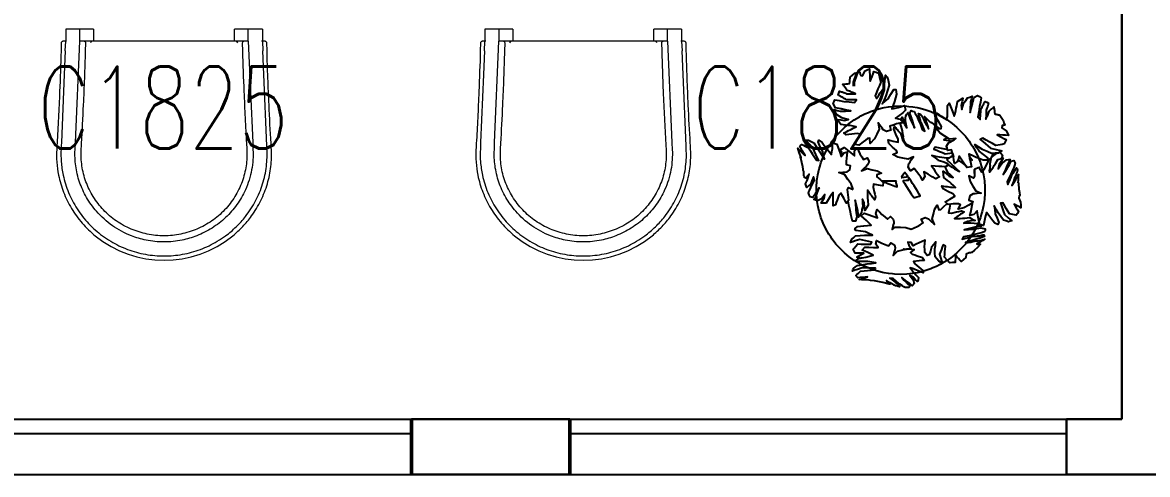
# Model space of a CAD drawing. Header units: inches. Extents: x 675 to 51927, y 19035 to 68555.
# Drawn here: x 30585 to 34664, y 28091 to 29729 of the extents above; entities that cross this region are included whole.
import ezdxf

# ---------------------------------------------------------------- set-up
doc = ezdxf.new("R2010")
doc.units = ezdxf.units.IN
doc.header["$LTSCALE"] = 0.5
doc.header["$MEASUREMENT"] = 0
for name, color, linetype in [('00 plants', 87, 'Continuous'), ('Window Exterior', 2, 'Continuous'), ('WINDOW_TEXT', 7, 'Continuous')]:
    doc.layers.add(name, color=color, linetype=linetype)
doc.layers.add('00I-FURN', color=30, linetype='Continuous', lineweight=9)
doc.layers.add('Wall', color=113, linetype='Continuous', lineweight=50)
doc.styles.add('_TCH_WINDOW', font='SIMPLEX', dxfattribs={"height": 3.5, "bigfont": 'GBCBIG'})

# ---------------------------------------------------------------- blocks, each defined once
blk = doc.blocks.new('$WINLIB2D$00000004')
at = {"color": 0}
for points in [[(-0.5, 0.5), (-0.5, -0.5)], [(-0.5, 0.5), (0.5, 0.5)], [(0.5, -0.5), (0.5, 0.5)], [(-0.5, 0.2406), (0.5, 0.2406)], [(-0.5, -0.5), (0.5, -0.5)]]:
    blk.add_lwpolyline(points, dxfattribs=at)

msp = doc.modelspace()

# ---------------------------------------------------------------- linework, layer by layer
at = {"layer": '00 plants', "flags": 128}
for points in [[(33786.9, 29412.1), (33776.6, 29402.5), (33763.3, 29392.4), (33750.1, 29382.1), (33767.6, 29378.4), (33778.1, 29367.2), (33766.2, 29364.8), (33754.4, 29362.1), (33742, 29357.7), (33729.7, 29353.1), (33733.7, 29339.6), (33718.1, 29334.6), (33706.2, 29340.5), (33701.4, 29346.7), (33696.7, 29352.9), (33692.1, 29359), (33687.6, 29365.1), (33691.5, 29342.9), (33682.6, 29325), (33673.9, 29307.4), (33658.8, 29291.3), (33656.9, 29309.6), (33648.9, 29309), (33641, 29303.2), (33633.2, 29297.3), (33617.5, 29285.3), (33603.2, 29286.6), (33607.9, 29296), (33612.7, 29305.4), (33622.2, 29324.2), (33611.2, 29327), (33591.6, 29324.7), (33581.6, 29323.7), (33571.5, 29322.6), (33562.6, 29329.1), (33568.5, 29331.9), (33574.3, 29334.7), (33580, 29337.5), (33585.6, 29340.3), (33591.2, 29343.2), (33596.7, 29346), (33607.6, 29351.6), (33596.9, 29353.6), (33586.2, 29355.6), (33577.8, 29356.4), (33569.4, 29357.3), (33552.7, 29359.1), (33545.7, 29368.5), (33538.9, 29377.8), (33552.2, 29376), (33565.7, 29374.2), (33580.4, 29377.6), (33567.9, 29380.4), (33555.5, 29383.3), (33546, 29389.5), (33536.8, 29395.5), (33532.5, 29404.8), (33528.5, 29414), (33538.7, 29410.9), (33549.3, 29407.7), (33558.9, 29408), (33568.5, 29408.2), (33588.1, 29408.6), (33573.6, 29411.7), (33559.5, 29414.8), (33556, 29415.5), (33554.3, 29415.9), (33552.6, 29416.3), (33545.8, 29417.8), (33532.7, 29420.6), (33524.5, 29435.3), (33527.5, 29442.4), (33530.7, 29449.4), (33538.5, 29448), (33546.5, 29446.4), (33563.1, 29443), (33582.1, 29441.5), (33601.6, 29439.5), (33609.4, 29448.5), (33590.8, 29449.1), (33581.6, 29449.2), (33572.5, 29449.2), (33568.6, 29451.5), (33564.7, 29453.8), (33560.9, 29456), (33558.9, 29457), (33557.1, 29458.1), (33555.2, 29459.1), (33553.3, 29460.2), (33551.4, 29461.2), (33549.6, 29462.2), (33547.8, 29463.2), (33546, 29464.2), (33544.1, 29465.2), (33542.3, 29466.1), (33544.4, 29473.4), (33546.8, 29480.6), (33550.1, 29479.6), (33551.7, 29479.1), (33553.3, 29478.6), (33555, 29478), (33556.6, 29477.5), (33558.2, 29476.9), (33559.9, 29476.3), (33561.5, 29475.7), (33563.2, 29475.1), (33566.5, 29473.9), (33569.8, 29472.6), (33573.2, 29471.2), (33589.3, 29471.3), (33605.7, 29470.5), (33598, 29474), (33594.3, 29475.7), (33590.5, 29477.2), (33586.8, 29478.7), (33583, 29480.1), (33579.3, 29481.4), (33575.6, 29482.6), (33574.5, 29484.1), (33573.4, 29485.6), (33572.3, 29487.1), (33571.2, 29488.6), (33567.1, 29494.5), (33563, 29500.2), (33562, 29501.6), (33561, 29502.9), (33559.9, 29504.3), (33558.9, 29505.6), (33565.2, 29506.2), (33571.5, 29506.8), (33577.7, 29507.3), (33584, 29507.7), (33584.1, 29510.7), (33584.2, 29512.2), (33584.3, 29513.7), (33584.4, 29515.2), (33584.5, 29516.7), (33584.7, 29518.1), (33584.8, 29519.6), (33585, 29521.1), (33585.1, 29522.5), (33585.3, 29524), (33585.5, 29525.5), (33585.7, 29526.9), (33585.9, 29528.4), (33586.2, 29529.8), (33586.4, 29531.3), (33603, 29545.1), (33611.9, 29547.5), (33620.6, 29549.7), (33620.8, 29548.3), (33621.1, 29546.9), (33621.4, 29545.4), (33621.7, 29544), (33622, 29542.5), (33622.3, 29541.1), (33622.7, 29539.6), (33623.1, 29538.1), (33631.1, 29536.1), (33639.8, 29554), (33648.1, 29557.9), (33656.5, 29561.5), (33656.5, 29550.5), (33656.9, 29539.3), (33657.6, 29528), (33658.4, 29516.4), (33665.4, 29534.1), (33668.8, 29543), (33672.1, 29552), (33680, 29549), (33688.3, 29545.8), (33690.6, 29537.8), (33692.8, 29529.8), (33697.2, 29513.6), (33691.8, 29501), (33686.5, 29488.5), (33681.2, 29475.9), (33676.1, 29463.2), (33681.4, 29453.9), (33688.2, 29464.1), (33695, 29474.3), (33701.8, 29484.4), (33708.7, 29494.5), (33711.4, 29516.4), (33712.7, 29527.5), (33713.9, 29538.8), (33718.5, 29532.4), (33723, 29526), (33725.4, 29513.8), (33727.7, 29501.8), (33721.5, 29482.7), (33715.5, 29463.9), (33708.7, 29449.2), (33702, 29434.5), (33713, 29443.6), (33724, 29452.6), (33733.9, 29469.6), (33744.1, 29486.6), (33751.8, 29486.5), (33754.2, 29469.8), (33750.2, 29456.5), (33746.5, 29443.3), (33741.7, 29430), (33737, 29416.6), (33748.6, 29418.9), (33760.1, 29421.3), (33771.6, 29424.6), (33783, 29427.9)], [(34074.1, 29121.6), (34074, 29110.4), (34072.4, 29088.2), (34069.1, 29066.2), (34064.3, 29044.4), (34060.9, 29033), (34057.9, 29023), (34049.9, 29002.2), (34040.4, 28982), (34029.5, 28962.6), (34022.6, 28952.1), (34017.2, 28944), (34003.6, 28926.3), (33988.7, 28909.7), (33972.7, 28894.2), (33962.5, 28885.7), (33955.5, 28880), (33937.4, 28867), (33918.3, 28855.4), (33912.8, 28852.5), (33898.5, 28845.2), (33885.7, 28839.7), (33878, 28836.5), (33856.9, 28829.3), (33835.3, 28823.6), (33828.5, 28822.4), (33813.4, 28819.6), (33791.2, 28817.2), (33768.9, 28816.3), (33746.7, 28817.2), (33739, 28818), (33724.5, 28819.6), (33709.4, 28822.4), (33702.6, 28823.6), (33681, 28829.3), (33659.9, 28836.5), (33652.2, 28839.7), (33639.4, 28845.2), (33625.1, 28852.5), (33619.5, 28855.4), (33600.5, 28867), (33582.4, 28880), (33575.4, 28885.7), (33565.2, 28894.2), (33549.2, 28909.7), (33534.3, 28926.3), (33520.7, 28944), (33515.3, 28952.1), (33508.4, 28962.6), (33497.5, 28982), (33488, 29002.2), (33480, 29023), (33477, 29033), (33473.6, 29044.4), (33468.8, 29066.2), (33465.5, 29088.2), (33463.9, 29110.4), (33463.8, 29121.6), (33463.9, 29132.7), (33465.5, 29155), (33468.8, 29177), (33473.6, 29198.8), (33477, 29210.2), (33480, 29220.2), (33488, 29241), (33497.5, 29261.2), (33508.4, 29280.6), (33515.3, 29291.1), (33520.7, 29299.2), (33534.3, 29316.9), (33549.2, 29333.5), (33565.2, 29348.9), (33575.4, 29357.4), (33582.4, 29363.2), (33600.5, 29376.2), (33619.5, 29387.8), (33625.1, 29390.7), (33639.4, 29398), (33652.2, 29403.5), (33659.9, 29406.7), (33681, 29413.9), (33702.6, 29419.6), (33709.4, 29420.8), (33724.5, 29423.6), (33739, 29425.2), (33746.7, 29426), (33768.9, 29426.9), (33791.2, 29426), (33798.9, 29425.2), (33813.4, 29423.6), (33828.5, 29420.8), (33835.3, 29419.6), (33856.9, 29413.9), (33878, 29406.7), (33885.7, 29403.5), (33898.5, 29398), (33912.8, 29390.7), (33918.3, 29387.8), (33937.4, 29376.2), (33955.5, 29363.2), (33962.5, 29357.4), (33972.7, 29348.9), (33988.7, 29333.5), (34003.6, 29316.9), (34017.2, 29299.2), (34022.6, 29291.1), (34029.5, 29280.6), (34040.4, 29261.2), (34049.9, 29241), (34057.9, 29220.2), (34060.9, 29210.2), (34064.3, 29198.8), (34069.1, 29177), (34072.4, 29155), (34074, 29132.7)], [(33596.3, 29123.5), (33589.6, 29144.5), (33578, 29160.7), (33566.1, 29177.2), (33544.9, 29185.4), (33552, 29185.9), (33559.3, 29186.5), (33566.8, 29187.2), (33574.5, 29188), (33585, 29194.8), (33586.9, 29210), (33572.5, 29213.3), (33573, 29225.5), (33573.4, 29237.6), (33575.2, 29248.3), (33576.9, 29258.9), (33562.6, 29256), (33559, 29251.5), (33555.6, 29257.9), (33549.9, 29268.4), (33563.7, 29276.1), (33575.4, 29267.9), (33588.3, 29257), (33601.3, 29246.2), (33602, 29263.6), (33612, 29275.2), (33616.7, 29264.3), (33621.3, 29253.6), (33627.8, 29242.9), (33634.1, 29232.4), (33647.7, 29238.3), (33654.3, 29225.2), (33649.2, 29213.5), (33643.5, 29208), (33637.8, 29202.5), (33632.4, 29197), (33627.1, 29191.5), (33648.1, 29199.9), (33666.3, 29195.8), (33683.8, 29192), (33699.5, 29182.9), (33682.3, 29177.1), (33683.1, 29170.3), (33688.7, 29165), (33694.3, 29159.8), (33705.1, 29150), (33704.2, 29137.5), (33696.3, 29138.6), (33688.1, 29139.9), (33671.1, 29143), (33669.6, 29132.3), (33673.5, 29115.3), (33675.5, 29106.6), (33677.6, 29097.6), (33673.6, 29087.2), (33670.5, 29091.8), (33667.4, 29096.3), (33664.3, 29100.7), (33661.2, 29105), (33658.1, 29109.3), (33655, 29113.5), (33648.7, 29122), (33648.5, 29111.5), (33648.3, 29100.9), (33648.9, 29092.8), (33649.6, 29084.6), (33651.1, 29067.9), (33645.2, 29058), (33639.5, 29048), (33637.8, 29061.8), (33636.5, 29075.6), (33630.9, 29088.6), (33631, 29075.6), (33631.3, 29062.6), (33628.8, 29051), (33626.7, 29039.5), (33621.3, 29031.4), (33616.3, 29023.4), (33615, 29035.6), (33614.1, 29047.8), (33611.4, 29057.3), (33608.9, 29066.8), (33604.5, 29085.9), (33605.1, 29070.6), (33606.2, 29055.4), (33606.6, 29051.6), (33606.8, 29049.7), (33607, 29047.8), (33607.9, 29040.2), (33610.4, 29025.1), (33604.7, 29009.2), (33599.5, 29009.1), (33594.4, 29009.1), (33591.7, 29018.7), (33589.3, 29028.4), (33585.7, 29047.6), (33581.3, 29067.8), (33578.8, 29082.9), (33580.7, 29085.5), (33578.7, 29105.2), (33577.6, 29114.9), (33576.5, 29124.5), (33579.7, 29131.5)], [(33771.4, 29167.8), (33773.2, 29168), (33781.5, 29168.9), (33789.6, 29170), (33795.3, 29170.8), (33792.5, 29174.7), (33788.1, 29180.6), (33784.3, 29185.5), (33780.2, 29180.6), (33775.6, 29174.4), (33771.7, 29168.4)], [(33797.2, 29164.1), (33796.7, 29157.1), (33788.7, 29156.3), (33780.5, 29155.7), (33778.2, 29155.6), (33778, 29154.6), (33782.4, 29147.2), (33790.3, 29134.5), (33798.8, 29121.5), (33807.7, 29108.2), (33817.2, 29094.7), (33817.2, 29094.7), (33820.1, 29095), (33823.9, 29095.8), (33827.9, 29096.9), (33832.2, 29098.5), (33836.9, 29100.4), (33839.4, 29101.6), (33835.9, 29107.5), (33829.6, 29117.9), (33823.6, 29127.7), (33817.8, 29137), (33812.3, 29145.7), (33807, 29153.8), (33801.9, 29161.3), (33797.5, 29167.8)], [(33753.7, 29154.4), (33747, 29154.2), (33729.6, 29154.2), (33718.5, 29154.3), (33707.3, 29154.7), (33700.9, 29155), (33706.8, 29152.4), (33714.7, 29149.1), (33722.2, 29146.1), (33729.2, 29143.3), (33735.8, 29140.9), (33741.9, 29138.6), (33747.6, 29136.7), (33752.9, 29135), (33756.7, 29133.9), (33756, 29136.8), (33753.2, 29148.6), (33753.2, 29152.2)], [(33855.9, 28866.8), (33846, 28866.3), (33835.9, 28865.6), (33815.5, 28863.3), (33820.3, 28854.6), (33834.6, 28842.7), (33841.8, 28836.7), (33849.1, 28830.6), (33850.1, 28822.5), (33844.1, 28825), (33838.3, 28827.4), (33832.4, 28829.8), (33826.7, 28832.1), (33820.9, 28834.3), (33815.2, 28836.5), (33803.8, 28840.8), (33809.3, 28833.2), (33814.7, 28825.8), (33819.6, 28820.4), (33824.5, 28815.1), (33834.2, 28804.8), (33831.9, 28797.3), (33829.7, 28790.4), (33822, 28797.9), (33814.3, 28806), (33801.9, 28812.9), (33808.2, 28804.7), (33814.4, 28796.9), (33816.3, 28789.7), (33818.1, 28783.3), (33814.5, 28778.5), (33810.8, 28774.5), (33805.8, 28779.4), (33800.6, 28785.1), (33793.9, 28789.6), (33787.1, 28794.4), (33773.7, 28804.8), (33781.1, 28795.8), (33788.5, 28787.7), (33790.4, 28785.8), (33791.3, 28784.8), (33792.2, 28783.9), (33795.8, 28780.4), (33803.1, 28774.4), (33799.1, 28769), (33792.1, 28769), (33785.1, 28769.3), (33780.2, 28771.6), (33775.4, 28774.4), (33766, 28781.6), (33753.9, 28790.7), (33742, 28801.1), (33730.2, 28802.3), (33742.5, 28792.8), (33748.7, 28788.4), (33755.1, 28784.3), (33756.2, 28782.2), (33757.5, 28780.2), (33758.7, 28778.4), (33759.4, 28777.5), (33760, 28776.7), (33760.7, 28776), (33761.4, 28775.3), (33762.1, 28774.6), (33762.8, 28774), (33763.5, 28773.5), (33764.2, 28773), (33765, 28772.5), (33765.7, 28772.1), (33759.7, 28773), (33753.5, 28774.5), (33751.6, 28775), (33750.7, 28775.2), (33749.8, 28775.5), (33748.9, 28775.8), (33748, 28776.2), (33747.1, 28776.6), (33746.2, 28777), (33745.4, 28777.4), (33744.5, 28777.9), (33742.9, 28778.9), (33741.3, 28780), (33739.7, 28781.2), (33728.1, 28787.3), (33717.1, 28794.5), (33720.1, 28790.4), (33721.6, 28788.6), (33723.2, 28786.9), (33724.9, 28785.4), (33726.7, 28783.9), (33727.5, 28783.4), (33730.3, 28783.1), (33730.1, 28782.6), (33730, 28782.2), (33729.9, 28781.9), (33730.6, 28781.5), (33730.5, 28781.2), (33730.3, 28780.9), (33730.2, 28780.7), (33730.1, 28780.6), (33729.8, 28780.6), (33727.8, 28781.1), (33704.5, 28786.6), (33674, 28792.8), (33660.1, 28794.9), (33655, 28795.5), (33636.9, 28797), (33627.6, 28797.2), (33618.6, 28797.6), (33625.9, 28799.1), (33633.2, 28801.3), (33640.6, 28804), (33648.2, 28807.1), (33630.7, 28805.6), (33622.1, 28804.6), (33613.4, 28803.4), (33609.9, 28807.4), (33606.4, 28812.2), (33610.6, 28816), (33615, 28819.8), (33623.8, 28827.6), (33636.5, 28828.8), (33649.2, 28830.1), (33661.9, 28831.5), (33674.6, 28833.1), (33677.9, 28839.5), (33665.9, 28839.5), (33653.9, 28839.6), (33641.9, 28840), (33630, 28840.4), (33612.3, 28834.6), (33603.3, 28831.5), (33594.2, 28828.1), (33595.9, 28833), (33597.6, 28837.9), (33604.9, 28843.5), (33612.1, 28848.8), (33630, 28851.6), (33647.8, 28854.7), (33663.2, 28856.4), (33678.6, 28858.8), (33664.5, 28861.1), (33650.4, 28863.5), (33631.3, 28862.8), (33612.1, 28862.8), (33607.1, 28867.1), (33617.5, 28873.6), (33629.9, 28876), (33642.2, 28879.1), (33655.5, 28882.3), (33668.9, 28886.3), (33659.3, 28891.3), (33649.7, 28896.2), (33639.4, 28900.5), (33629, 28904.7), (33638.9, 28915.2), (33653.5, 28915.4), (33670.5, 28914.4), (33687.7, 28913.4), (33679.1, 28925.9), (33681.4, 28939.6), (33691.3, 28934.4), (33701.2, 28929.1), (33712.9, 28924.4), (33724.6, 28919.6), (33733.1, 28931.2), (33747, 28923.9), (33749.7, 28912.1), (33747.8, 28905.1), (33745.8, 28898.3), (33743.9, 28891.7), (33742, 28885.3), (33757.2, 28900.7), (33777, 28905), (33796.5, 28909), (33818.5, 28906.8), (33805.2, 28895.3), (33810.6, 28889.8), (33820, 28887.1), (33829.4, 28884.2), (33848.2, 28878.1)]]:
    msp.add_lwpolyline(points, close=True, dxfattribs=at)
for points in [[(34017.4, 29253.7), (34019.1, 29241.8), (34020.7, 29230.1), (34023.3, 29218.3), (34026, 29206.5), (34009.8, 29204.3), (34000.7, 29215.7), (33991.2, 29230), (33981.4, 29244.4), (33976.3, 29227.3), (33963.8, 29218.1), (33962.1, 29230.2), (33960.3, 29242.3), (33956.8, 29255), (33953.1, 29267.8), (33938.7, 29265.3), (33935.1, 29281.4), (33942.4, 29292.6), (33949.3, 29296.7), (33956.1, 29300.7), (33962.7, 29304.6), (33969.3, 29308.4), (33946.4, 29307), (33929.1, 29317.7), (33912.2, 29328.3), (33897.7, 29345), (33916.4, 29344.9), (33916.7, 29352.9), (33911.8, 29361.4), (33906.9, 29369.8), (33897, 29386.6), (33900, 29400.6), (33908.6, 29395), (33917.2, 29389.3), (33934.8, 29377.8), (33938.7, 29388.5), (33938.4, 29408.2), (33938.3, 29418.3), (33938.3, 29428.5), (33945.3, 29436.7), (33947.5, 29430.5), (33949.7, 29424.5), (33952, 29418.5), (33954.2, 29412.6), (33956.5, 29406.8), (33958.8, 29401), (33963.4, 29389.5), (33966.2, 29400), (33969.1, 29410.4), (33970.6, 29418.7), (33972.1, 29427), (33975.1, 29443.5), (33984.6, 29449.5), (33994, 29455.4), (33991.4, 29442.3), (33988.8, 29429), (33991.1, 29413.9), (33994.7, 29426.2), (33998.2, 29438.2), (34004.7, 29447.1), (34011, 29455.7), (34019.9, 29459.1), (34028.5, 29462.1), (34025.3, 29452.2), (34022, 29441.9), (34021.8, 29432.4), (34021.5, 29422.7), (34020.5, 29403.1), (34024.5, 29417.2), (34028.2, 29431), (34029, 29434.4), (34029.5, 29436.1), (34029.9, 29437.8), (34031.6, 29444.4), (34034.6, 29457.3), (34048, 29464.2), (34054.3, 29460.5), (34060.6, 29456.5), (34059.3, 29448.8), (34057.9, 29440.9), (34054.3, 29424.7), (34052.1, 29405.8), (34049.2, 29386.5), (34057.3, 29377.8), (34058.8, 29396.3), (34059.3, 29405.5), (34059.7, 29414.6), (34061.9, 29418.3), (34064.1, 29422), (34066.2, 29425.6), (34067.2, 29427.5), (34068.1, 29429.3), (34069.1, 29431), (34070, 29432.8), (34070.9, 29434.6), (34071.8, 29436.4), (34072.7, 29438.1), (34073.5, 29439.9), (34074.3, 29441.6), (34075.1, 29443.3), (34081.2, 29440.6), (34087.2, 29437.5), (34086.5, 29434.3), (34086.1, 29432.7), (34085.7, 29431.1), (34085.3, 29429.5), (34084.9, 29427.9), (34084.4, 29426.3), (34083.9, 29424.7), (34083.5, 29423.1), (34082.9, 29421.5), (34081.9, 29418.3), (34080.7, 29415.1), (34079.5, 29411.8), (34079.3, 29395.6), (34078, 29379.3), (34081.5, 29386.6), (34083.1, 29390.3), (34084.6, 29393.9), (34086, 29397.5), (34087.2, 29401.1), (34088.4, 29404.7), (34089.4, 29408.4), (34090.7, 29409.3), (34092, 29410.3), (34093.2, 29411.3), (34094.5, 29412.2), (34099.2, 29415.9), (34103.5, 29419.5), (34104.5, 29420.5), (34105.4, 29421.4), (34106.4, 29422.3), (34107.3, 29423.3), (34108.2, 29416.8), (34109.1, 29410.4), (34109.8, 29404), (34110.5, 29397.7), (34112.9, 29397.3), (34114.1, 29397.1), (34115.2, 29396.9), (34116.4, 29396.6), (34117.5, 29396.4), (34118.6, 29396.1), (34119.8, 29395.9), (34120.9, 29395.6), (34122, 29395.3), (34123.1, 29395), (34124.1, 29394.7), (34125.2, 29394.4), (34126.3, 29394.1), (34127.3, 29393.7), (34128.3, 29393.3), (34140.2, 29375.4), (34143.3, 29366.2), (34146.2, 29357.1), (34145.2, 29356.9), (34144.1, 29356.8), (34143, 29356.6), (34142, 29356.4), (34140.8, 29356.2), (34139.7, 29356), (34138.5, 29355.8), (34137.4, 29355.6), (34136.1, 29347.6), (34151.9, 29337.2), (34155.8, 29328.4), (34159.5, 29319.6), (34149.6, 29320.6), (34139.5, 29321.3), (34129.1, 29321.7), (34118.4, 29322.1), (34134.5, 29313.2), (34142.7, 29309), (34151, 29304.8), (34148, 29297.2), (34144.6, 29289.2), (34136.9, 29287.7), (34129.2, 29286.3), (34113.5, 29283.5), (34101.9, 29290.2), (34090.4, 29296.7), (34078.8, 29303.3), (34067, 29309.7), (34057.7, 29305.3), (34067.1, 29297.5), (34076.3, 29289.7), (34085.5, 29281.8), (34094.6, 29273.9), (34115.2, 29269.1), (34125.7, 29266.7), (34136.4, 29264.3), (34130, 29260.4), (34123.5, 29256.5), (34111.7, 29255.4), (34100.2, 29254.3)], [(33942.9, 29237.4), (33926.6, 29239.2), (33910.3, 29240.9), (33896.5, 29244), (33882.2, 29246.8), (33893.7, 29238.7), (33905.1, 29230.5), (33921.8, 29225), (33938.2, 29219), (33941.1, 29211.9), (33930.1, 29206.2), (33918.7, 29207.1), (33906.9, 29207.7), (33894.2, 29209), (33880.8, 29210.1), (33887.5, 29199.9), (33894.2, 29189.9), (33901.9, 29180.1), (33909.6, 29170.5), (33896.9, 29162.8), (33883.6, 29169.8), (33868.6, 29179.2), (33853.4, 29188.7), (33856.1, 29171.2), (33848.5, 29158.2), (33841.6, 29168.6), (33834.8, 29178.9), (33826.2, 29189.3), (33817.6, 29199.7), (33805.2, 29192), (33795.8, 29205.5), (33798.3, 29218.6), (33802.9, 29224.9), (33807.5, 29231.1), (33811.8, 29237.1), (33816.1, 29243), (33796.4, 29233.4), (33777.1, 29237.1), (33758.3, 29240.9), (33740.1, 29251.3), (33756.4, 29257.9), (33754, 29265.6), (33746.9, 29271.8), (33740, 29278), (33726.3, 29290.4), (33724.3, 29304.6), (33733, 29302.2), (33741.9, 29299.8), (33760.4, 29295.1), (33759.7, 29306.4), (33752, 29324.6), (33748.1, 29333.8), (33744.1, 29343.2), (33746.2, 29353.1), (33750.4, 29348.2), (33754.5, 29343.3), (33758.7, 29338.6), (33762.8, 29333.9), (33767, 29329.3), (33771.1, 29324.7), (33779.4, 29315.7), (33777.5, 29326.3), (33775.6, 29336.9), (33773.3, 29345), (33771, 29353.1), (33767.5, 29365), (33778.1, 29367.2), (33769.9, 29375.9), (33770.8, 29377.7), (33775, 29386), (33779.2, 29373.3), (33783.1, 29360.4), (33791.4, 29347.4), (33788.9, 29359.8), (33786.2, 29371.9), (33786.9, 29382), (33787.3, 29391.6), (33791.8, 29397.4), (33795.9, 29402.7), (33799.1, 29393), (33801.9, 29382.7), (33806.4, 29374.1), (33810.7, 29365.3), (33818.8, 29347.2), (33815.4, 29361.3), (33811.6, 29374.9), (33810.6, 29378.2), (33810.1, 29379.9), (33809.5, 29381.5), (33807.4, 29387.9), (33802.6, 29400.2), (33806.7, 29410), (33812.4, 29408.5), (33818.1, 29406.7), (33822.2, 29399.8), (33825.9, 29392.5), (33832.5, 29377.2), (33840.4, 29359.6), (33847.4, 29341.3), (33857, 29336), (33849.4, 29353.2), (33845.3, 29361.6), (33841, 29369.8), (33840.5, 29373.7), (33839.9, 29377.6), (33839.1, 29381.4), (33838.7, 29383.2), (33838.2, 29385.1), (33837.7, 29386.9), (33837.2, 29388.7), (33836.6, 29390.4), (33836, 29392.2), (33835.3, 29393.9), (33834.7, 29395.6), (33833.9, 29397.3), (33833.2, 29398.9), (33837.4, 29397.9), (33841.5, 29396.6), (33843.4, 29393.8), (33844.3, 29392.3), (33845.3, 29390.9), (33846.1, 29389.5), (33847, 29388), (33847.8, 29386.5), (33848.6, 29385.1), (33849.4, 29383.6), (33850.1, 29382.1), (33851.6, 29379), (33852.9, 29375.9), (33854.1, 29372.8), (33862.8, 29358.5), (33870.4, 29343.7), (33868.8, 29351.2), (33867.9, 29354.8), (33866.8, 29358.4), (33865.6, 29362), (33864.2, 29365.4), (33862.7, 29368.9), (33861, 29372.3), (33861, 29373.4), (33861, 29374.6), (33860.9, 29375.7), (33860.8, 29376.7), (33859.9, 29380.8), (33858.2, 29384.6), (33857.6, 29385.5), (33857, 29386.4), (33856.4, 29387.2), (33855.6, 29388.1), (33860.9, 29383), (33866, 29378), (33871, 29372.9), (33875.9, 29367.8), (33876.8, 29367.9), (33877.2, 29367.9), (33877.5, 29367.9), (33877.9, 29367.9), (33878.2, 29367.9), (33878.6, 29367.8), (33878.9, 29367.8), (33879.2, 29367.7), (33879.4, 29367.6), (33879.7, 29367.5), (33879.9, 29367.3), (33880.1, 29367.2), (33880.3, 29367), (33880.6, 29366.7), (33896.7, 29353.9), (33906.3, 29347.4), (33909.9, 29344.9), (33897.7, 29345)], [(33580.7, 29085.5), (33572.8, 29074.3), (33567.9, 29083.5), (33562.8, 29092.5), (33552, 29110.6), (33545.1, 29103.2), (33538.8, 29086), (33535.6, 29077.3), (33532.4, 29068.6), (33524.2, 29065), (33524.4, 29071.4), (33524.5, 29077.6), (33524.5, 29083.7), (33524.5, 29089.8), (33524.5, 29095.8), (33524.4, 29101.8), (33524.2, 29113.7), (33518.6, 29106.2), (33513, 29098.7), (33509.3, 29092.5), (33505.7, 29086.3), (33498.6, 29074.2), (33489.5, 29074), (33480.8, 29074.1), (33486.1, 29083.4), (33491.8, 29092.9), (33494.2, 29106.4), (33487.8, 29098.1), (33481.8, 29090), (33474.6, 29086.3), (33468, 29082.8), (33460.8, 29085), (33454.1, 29087.6), (33458.2, 29093.2), (33462.9, 29099.4), (33465.2, 29106.8), (33467.9, 29114.4), (33473.8, 29129.9), (33467, 29120.4), (33460.8, 29111.3), (33459.4, 29109.1), (33458.7, 29108), (33458, 29106.9), (33455.3, 29102.7), (33450.8, 29094.7), (33441.2, 29097.9), (33437.9, 29104.6), (33434.8, 29111.4), (33436.4, 29116), (33438.4, 29120.8), (33443.7, 29130.8), (33449.4, 29144.3), (33456.3, 29158.2), (33452.6, 29169.5), (33446.9, 29155.5), (33444.4, 29148.6), (33442.2, 29141.8), (33440, 29140.2), (33437.9, 29138.8), (33435.9, 29137.3), (33435, 29136.6), (33434.2, 29135.9), (33433.3, 29135.3), (33432.6, 29134.6), (33431.8, 29133.9), (33431.1, 29133.3), (33430.5, 29132.6), (33429.8, 29132), (33429.3, 29131.4), (33428.7, 29130.8), (33426.2, 29137.3), (33424.1, 29144.1), (33424.5, 29145.6), (33424.7, 29146.3), (33425, 29147.1), (33425.3, 29147.8), (33425.6, 29148.6), (33426, 29149.3), (33426.4, 29150.1), (33426.8, 29150.8), (33427.2, 29151.6), (33428.2, 29153.1), (33429.2, 29154.6), (33430.4, 29156.2), (33433.3, 29168.1), (33437.5, 29179.8), (33433.7, 29176.2), (33432, 29174.5), (33430.4, 29172.7), (33429, 29170.9), (33427.7, 29169.1), (33426.5, 29167.3), (33425.6, 29165.4), (33424.8, 29165.7), (33424.1, 29165.9), (33423.4, 29166.2), (33422.8, 29166.5), (33420.8, 29167.9), (33419.5, 29169.4), (33419.3, 29169.8), (33419.2, 29170.1), (33419.1, 29170.5), (33418.5, 29175.5), (33418, 29180), (33417.7, 29184.4), (33417.4, 29188.9), (33416.7, 29191.2), (33416.4, 29192.3), (33416.1, 29193.5), (33415.8, 29194.7), (33415.6, 29195.9), (33415.4, 29197.2), (33414, 29206), (33406.7, 29238.2), (33406.4, 29239), (33406.1, 29239.9), (33405.9, 29240.8), (33405.7, 29241.8), (33405.5, 29242.7), (33405.4, 29243.7), (33407.7, 29238.2), (33407.9, 29240.3), (33400.5, 29258.3), (33398.2, 29266.2), (33396, 29274), (33401.9, 29267), (33408.2, 29260.4), (33415.1, 29253.9), (33422.3, 29247.5), (33412.9, 29263.4), (33408, 29271.3), (33402.9, 29279), (33406.4, 29283.1), (33410.6, 29287.4), (33416.7, 29284.6), (33422.9, 29281.6), (33435.4, 29275.6), (33442.3, 29264.1), (33449.2, 29252.6), (33456.2, 29241.2), (33463.4, 29229.9), (33471.8, 29228.8), (33466.7, 29239.9), (33461.8, 29251.1), (33457, 29262.3), (33452.3, 29273.6), (33438.2, 29288.4), (33430.9, 29295.8), (33423.3, 29303.3), (33429.4, 29303.2), (33435.5, 29303.1), (33444.8, 29297.9), (33453.8, 29292.8), (33464.7, 29276.8), (33475.8, 29261.1), (33484.1, 29247.5), (33492.9, 29234), (33489.7, 29247.7), (33486.6, 29261.4), (33477.8, 29278.8), (33469.5, 29296.7), (33472.1, 29302.6), (33484, 29294.7), (33492, 29283.9), (33500.4, 29273.5), (33509, 29262.4), (33518.4, 29251.5), (33520.1, 29261.8), (33521.7, 29272), (33522.4, 29282.6), (33523.1, 29293.2), (33537.6, 29287.9), (33543, 29275), (33548, 29259.6), (33553, 29244), (33562.6, 29256)], [(33929.1, 29317.7), (33940.7, 29310.5), (33939.4, 29310), (33932.6, 29307.4), (33925.4, 29304.5), (33940.7, 29301.5), (33948.4, 29300.2), (33953.9, 29299.4), (33949.3, 29296.7)], [(34020.7, 29230.1), (34019.9, 29236), (34028, 29230.8), (34022.7, 29237.7), (34020, 29241), (34019, 29242.2), (34017.4, 29253.7), (34030.4, 29247.6), (34043.1, 29241.4), (34055.6, 29236.3), (34068, 29231), (34084, 29231.8), (34084.6, 29239.4), (34069.1, 29251.3), (34053.6, 29262.9), (34045.6, 29274.8), (34037.5, 29286.7), (34051.3, 29278.6), (34064.9, 29270.3), (34082.5, 29262.4), (34100.2, 29254.3), (34104, 29254.6), (34101.8, 29250.1), (34097, 29240.2), (34111.8, 29251), (34118.6, 29256), (34123.5, 29256.5), (34128.7, 29259.6), (34132.3, 29255.4), (34138.1, 29248.3), (34136.2, 29240.5), (34134.9, 29235.8), (34131.3, 29234.8)], [(33935.1, 29281.4), (33937.9, 29268.8), (33928.7, 29270.7), (33917.5, 29273), (33906.1, 29275.3), (33894.6, 29277.4), (33889.6, 29270.4), (33900, 29266.3), (33910.2, 29262.2), (33920.4, 29257.9), (33930.4, 29253.6), (33947.4, 29255.7), (33956.2, 29256.8), (33956.2, 29256.8), (33956.8, 29255), (33959, 29247), (33958.9, 29246.9), (33950.8, 29242.1)], [(34093.4, 29211.5), (34094.1, 29217.7), (34094.8, 29224), (34095.7, 29230.3), (34096.6, 29236.7), (34087.8, 29231.7), (34083.4, 29222.4), (34079.2, 29213.3), (34070.8, 29195.5), (34062.9, 29187.4), (34054, 29204.3), (34053.8, 29204.7), (34049.5, 29202.3), (34039.7, 29197.9), (34036.5, 29196.5), (34036.5, 29191.1), (34036.5, 29181.8), (34036.6, 29172.4), (34032.5, 29165.5), (34016.7, 29173.3), (34021.1, 29152.7), (34030.9, 29136.2), (34041, 29119.3), (34061.4, 29111.1), (34054.1, 29110.3), (34046.7, 29109.6), (34039.1, 29108.8), (34031.3, 29108.1), (34019.8, 29101.2), (34016.1, 29085.1), (34030.1, 29081.1), (34029.3, 29075.3), (34015.6, 29067.5), (33998.3, 29057.5), (33977, 29052.3), (33985.9, 29068.7), (33979.1, 29072.6), (33969.4, 29072.2), (33959.8, 29071.6), (33940.7, 29070.2), (33929.9, 29079.3), (33938.7, 29084.4), (33947.6, 29089.6), (33965.7, 29100.1), (33958.1, 29108.5), (33940.5, 29117.4), (33931.6, 29122), (33922.6, 29126.7), (33918.4, 29136.9), (33924.8, 29136), (33931.2, 29135.2), (33937.5, 29134.4), (33943.8, 29133.7), (33950, 29133), (33956.1, 29132.3), (33968.4, 29131), (33960.4, 29138.5), (33952.4, 29146.1), (33945.7, 29151.3), (33939, 29156.6), (33925.6, 29167.2), (33924.3, 29178.8), (33923.1, 29190.2), (33933.9, 29181.5), (33944.7, 29172.7), (33959.2, 29167.5), (33949.8, 29176.7), (33940.5, 29185.8), (33935.3, 29196), (33930.2, 29206), (33930.3, 29206.3), (33941.1, 29211.9), (33938.2, 29219), (33939.5, 29217.6), (33947.5, 29209.3), (33956.1, 29204.5), (33964.7, 29199.4), (33982, 29189.1), (33971, 29199.5), (33960.1, 29209.7), (33957.3, 29212.2), (33956, 29213.4), (33954.7, 29214.6), (33949.3, 29219.5), (33938.7, 29228.8), (33938.1, 29237.9), (33942.9, 29237.4), (33950.8, 29242.1), (33958.4, 29246.5), (33959.4, 29245.7), (33960.3, 29242.3)], [(33976.3, 29227.3), (33977.3, 29230.7), (33993.2, 29219.5), (34004.2, 29211.3), (34009.8, 29204.3)], [(34093.4, 29211.5), (34092.7, 29205.3), (34092.1, 29199.2), (34090.9, 29187), (34097.5, 29195.5), (34104.1, 29204), (34108.6, 29211.1), (34113.1, 29218.2), (34121.9, 29232.5), (34131.3, 29234.8), (34140.3, 29237.2), (34133.6, 29225.6), (34126.6, 29214.1), (34122.5, 29199.3), (34130, 29209.4), (34137.2, 29219.5), (34145.2, 29225.7), (34152.6, 29231.9), (34159.9, 29232.4), (34166.6, 29232.8), (34161.6, 29224), (34155.8, 29215.1), (34152.4, 29206), (34148.7, 29196.9), (34140.7, 29178.8), (34148.9, 29190.7), (34156.5, 29202.6), (34158.3, 29205.6), (34159.1, 29207.1), (34160, 29208.6), (34163.3, 29214.5), (34169.2, 29226.2), (34179.3, 29229.7), (34182, 29224.4), (34184.5, 29219), (34182, 29211.4), (34179.1, 29203.7), (34172.1, 29188.6), (34164.3, 29171), (34155.4, 29153.6), (34157.9, 29142.8), (34165.6, 29160), (34169.1, 29168.6), (34172.3, 29177.3), (34174.9, 29180.3), (34177.4, 29183.4), (34179.7, 29186.5), (34180.7, 29188), (34181.8, 29189.6), (34182.8, 29191.2), (34183.8, 29192.8), (34184.7, 29194.4), (34185.6, 29196), (34186.4, 29197.6), (34187.3, 29199.3), (34188, 29200.9), (34188.8, 29202.6), (34190.9, 29198.8), (34192.6, 29194.9), (34191.8, 29191.6), (34191.3, 29189.9), (34190.9, 29188.3), (34190.4, 29186.7), (34189.9, 29185.1), (34189.3, 29183.5), (34188.8, 29181.9), (34188.2, 29180.3), (34187.6, 29178.7), (34186.2, 29175.6), (34184.8, 29172.6), (34183.3, 29169.6), (34178.5, 29153.6), (34172.5, 29138), (34177.1, 29144.2), (34179.1, 29147.3), (34181.1, 29150.5), (34182.9, 29153.8), (34184.6, 29157.1), (34186.1, 29160.6), (34187.5, 29164.1), (34188.4, 29164.9), (34189.2, 29165.6), (34190, 29166.4), (34190.7, 29167.2), (34193.1, 29170.6), (34194.8, 29174.4), (34195.1, 29175.4), (34195.3, 29176.5), (34195.6, 29177.6), (34195.7, 29178.7), (34195.5, 29171.4), (34195.1, 29164.2), (34194.7, 29157), (34194.1, 29150), (34194.8, 29149.4), (34195.1, 29149.2), (34195.3, 29148.9), (34195.6, 29148.6), (34195.8, 29148.3), (34195.9, 29148.1), (34196.1, 29147.8), (34196.2, 29147.5), (34196.3, 29147.3), (34196.4, 29147), (34196.5, 29146.8), (34196.5, 29146.5), (34196.5, 29146.2), (34196.5, 29145.8), (34197.7, 29125.3), (34199.3, 29113.8), (34200.8, 29102.6), (34200.6, 29102.4), (34200.5, 29102.2), (34200.2, 29102), (34200, 29101.8), (34199.7, 29101.6), (34199.4, 29101.4), (34199, 29101.2), (34198.6, 29101.1), (34197.2, 29092.5), (34202.9, 29078.6), (34204.1, 29068), (34205.1, 29057.5), (34199.6, 29060.9), (34193.6, 29064.2), (34187.1, 29067.5), (34180.2, 29070.9), (34188.1, 29057.6), (34192.3, 29050.9), (34196.7, 29044.3), (34192.4, 29037.7), (34187.4, 29031), (34181.3, 29032.1), (34175.2, 29033.3), (34163, 29035.9), (34157.2, 29045.9), (34151.4, 29055.8), (34145.5, 29065.7), (34139.4, 29075.7), (34130.8, 29074.8), (34134.7, 29064.3), (34138.5, 29053.9), (34142.1, 29043.5), (34145.6, 29033.2), (34158.5, 29021.9), (34165.2, 29016.2), (34172.2, 29010.3), (34165.9, 29008.9), (34159.6, 29007.5), (34150.6, 29010.3), (34141.9, 29013.1), (34132.4, 29026.4), (34122.7, 29039.6), (34115.8, 29052), (34108.3, 29064.5), (34110, 29050.5), (34111.5, 29036.5), (34118.5, 29020.4), (34125.1, 29004.3), (34121.7, 28997.4), (34110.2, 29001.7), (34103.2, 29010.8), (34095.8, 29020), (34088.2, 29030.4), (34080, 29041), (34077, 29029.2), (34074, 29017.5), (34071.9, 29005.3), (34069.9, 28993.1), (34055.7, 28997.4), (34052, 29012), (34048.9, 29029.5), (34045.9, 29047.1), (34034.7, 29033.4), (34019.9, 29030.4), (34023, 29042.4), (34026.2, 29054.4), (34028.1, 29067.8), (34030.1, 29081.1)], [(34036.5, 29181.8), (34036.5, 29191.1), (34036.5, 29196.5), (34039.7, 29197.9)], [(34097.5, 29195.5), (34096.1, 29193.6), (34091.2, 29190.2), (34092.1, 29199.2)], [(33629.9, 28876), (33621, 28874.3), (33620.1, 28874.7), (33610.7, 28879.4), (33616.5, 28882.3), (33622.4, 28885.7), (33628.6, 28889.6), (33635.2, 28893.7), (33619.6, 28893.8), (33611.7, 28893.7), (33603.8, 28893.4), (33600.4, 28900.6), (33597.3, 28908.2), (33601.4, 28912.8), (33605.6, 28917.4), (33614.2, 28926.6), (33625.7, 28926.3), (33637.2, 28926.1), (33648.7, 28926), (33660.4, 28926), (33664.1, 28933.8), (33653.1, 28935.9), (33642.3, 28938.1), (33631.5, 28940.4), (33620.9, 28942.8), (33604.5, 28937.6), (33596.1, 28934.9), (33587.5, 28932), (33589.6, 28938.1), (33591.6, 28944.2), (33598.8, 28950.4), (33605.7, 28956.5), (33622, 28957.6), (33638.3, 28959), (33652.5, 28958.5), (33667.1, 28958.3), (33654.2, 28964.2), (33641.5, 28970.2), (33624.1, 28972.6), (33606.9, 28975.4), (33602.7, 28981.9), (33612.5, 28989.5), (33623.9, 28990.7), (33635.5, 28992.3), (33648.3, 28993.3), (33661.7, 28994.7), (33653.2, 29003.5), (33644.7, 29012.1), (33635.4, 29020.3), (33626.1, 29028.4), (33637.2, 29038.2), (33651.5, 29033.8), (33668, 29027.3), (33684.7, 29020.8), (33678.8, 29037.4), (33683.9, 29051.6), (33692.6, 29042.7), (33701.2, 29033.8), (33711.6, 29025.2), (33721.9, 29016.5), (33732.6, 29026.4), (33742.2, 29017), (33744.4, 29007.3), (33744.3, 29001.5), (33741.8, 28996.3), (33737.8, 28979.1), (33748.9, 28987.3), (33753.7, 28987.3), (33758.6, 28987.2), (33768.6, 28987.2), (33787.7, 28986.9), (33807.1, 28980.2), (33806.8, 28980.4), (33817.8, 28985.3), (33828.6, 28990.1), (33839.5, 28996.6), (33850.2, 29003), (33843.9, 29016.3), (33857.3, 29022.9), (33869.5, 29018.1), (33875.2, 29012.5), (33881, 29007.1), (33886.7, 29001.9), (33892.3, 28996.8), (33883.6, 29017.2), (33887.7, 29034.8), (33891.6, 29051.9), (33901.1, 29067.1), (33907.2, 29050.5), (33914.3, 29051.3), (33919.9, 29056.7), (33925.3, 29062.1), (33935.9, 29072.3), (33948.9, 29071.5), (33947.5, 29064.1), (33946, 29056.3), (33942.5, 29039.9), (33953.5, 29038.6), (33971.1, 29042.7), (33980.1, 29044.7), (33989.3, 29046.9), (33999.8, 29043.3), (33995.1, 29040.3), (33990.4, 29037.2), (33985.9, 29034.2), (33981.4, 29031.1), (33977, 29028), (33972.6, 29025), (33963.9, 29018.8), (33974.6, 29018.8), (33985.3, 29018.9), (33993.6, 29019.7), (34002, 29020.5), (34018.8, 29022.5), (34028.7, 29017.1), (34038.6, 29012.1), (34024.7, 29010), (34010.8, 29008.3), (33997.5, 29002.6), (34010.6, 29003.1), (34023.8, 29003.8), (34035.3, 29001.8), (34046.7, 29000.3), (34054.5, 28995.6), (34062.1, 28991.4), (34050.2, 28989.5), (34038.1, 28988.1), (34028.6, 28985.1), (34019, 28982.4), (33999.7, 28977.5), (34015.1, 28978.6), (34030.3, 28980.3), (34034.1, 28980.8), (34035.9, 28981.1), (34037.8, 28981.3), (34045.3, 28982.6), (34060.2, 28985.7), (34075.3, 28981.5), (34075.1, 28976.7), (34074.7, 28972), (34065.4, 28968.8), (34056.1, 28965.9), (34037.1, 28961.4), (34017.1, 28956.3), (33996.8, 28952.3), (33992.3, 28944.3), (34011.1, 28949), (34020.5, 28951.7), (34029.8, 28954.7), (34034.9, 28954.7), (34039.9, 28955), (34044.9, 28955.4), (34047.4, 28955.6), (34050, 28955.9), (34052.5, 28956.3), (34055, 28956.7), (34057.5, 28957.1), (34060, 28957.6), (34062.5, 28958.1), (34065, 28958.6), (34067.5, 28959.2), (34070, 28959.9), (34071.5, 28956.7), (34072.9, 28953.8), (34068.6, 28952.1), (34066.4, 28951.2), (34064.3, 28950.5), (34062.1, 28949.7), (34060, 28949), (34057.8, 28948.3), (34055.7, 28947.6), (34053.5, 28946.9), (34051.4, 28946.3), (34047.1, 28945.2), (34042.9, 28944.2), (34038.6, 28943.2), (34021.5, 28936.8), (34004.2, 28931.5), (34013.6, 28932.2), (34018.2, 28932.7), (34022.9, 28933.4), (34027.5, 28934.2), (34032.2, 28935.2), (34036.8, 28936.4), (34041.5, 28937.7), (34043.5, 28937.7), (34045.5, 28937.8), (34047.5, 28937.9), (34049.5, 28938.1), (34057.6, 28939.3), (34065.9, 28941.4), (34068, 28942), (34070.2, 28942.8), (34072.4, 28943.6), (34074.5, 28944.5), (34067.3, 28939.8), (34060.1, 28935.3), (34052.9, 28930.9), (34045.7, 28926.7), (34047.4, 28926.2), (34048.2, 28926.1), (34049, 28925.9), (34049.8, 28925.8), (34050.7, 28925.7), (34051.5, 28925.6), (34052.3, 28925.6), (34053.2, 28925.5), (34054, 28925.5), (34054.8, 28925.6), (34055.7, 28925.6), (34056.5, 28925.7), (34057.3, 28925.8), (34058.1, 28925.9), (34058.9, 28926.1), (34047.6, 28913.4), (34037.3, 28904.5), (34027.2, 28895.9), (34025.9, 28895.6), (34024.6, 28895.3), (34023.3, 28895.1), (34022, 28895), (34020.7, 28894.8), (34019.4, 28894.8), (34018.1, 28894.7), (34016.8, 28894.7), (34006.1, 28889.7), (34005.1, 28878.2), (33996.8, 28870.5), (33988.4, 28863.1), (33983.5, 28868.5), (33978.4, 28874.2), (33973.2, 28880.4), (33967.9, 28887.1), (33967.3, 28873.8), (33967.1, 28867), (33967, 28860.1), (33957.5, 28859), (33947.9, 28858.5), (33942.8, 28863.4), (33937.8, 28868.4), (33927.9, 28878.5), (33928.8, 28888.4), (33929.7, 28898.2), (33930.6, 28908.1), (33931.4, 28918.3), (33923.1, 28923.9), (33919.9, 28915), (33916.6, 28906.2), (33913.3, 28897.6), (33910.1, 28889.2), (33915, 28873.5), (33917.5, 28865.5), (33920.1, 28857.1), (33913.5, 28860.8), (33907, 28864.4), (33900.5, 28872.5), (33894.1, 28880.3), (33893.5, 28894.6), (33893, 28909.2), (33894.9, 28921.4), (33896.9, 28934.1), (33888.9, 28924.6), (33880.9, 28915.4), (33876.8, 28901), (33872.7, 28887.1), (33865.1, 28885.4), (33856.8, 28896), (33856.2, 28906.2), (33855.7, 28916.9), (33856.5, 28928.6), (33857.4, 28941), (33846.6, 28936.2), (33835.7, 28931.3), (33825.2, 28925.6), (33814.7, 28919.7), (33807.1, 28932.5), (33795.6, 28933.2), (33798.4, 28922.3), (33807.9, 28907.9), (33796.5, 28909), (33784.6, 28906.6), (33780.8, 28909.5), (33782, 28906.1), (33777, 28905)]]:
    msp.add_lwpolyline(points, dxfattribs=at)
at = {"layer": '00I-FURN'}
for p, q in [((30842.5, 29705.6), (30742, 29705.6)), ((30742, 29705.6), (30742, 29661.1)), ((30793, 29661.1), (30793, 29705.6)), ((30842.7, 29705.6), (30842.7, 29661.1)), ((31354.3, 29661.1), (31354.3, 29705.6)), ((31455, 29705.6), (31354.4, 29705.6)), ((31403.9, 29661.1), (31403.9, 29705.6)), ((31455, 29705.6), (31455, 29661.1)), ((32362.5, 29705.6), (32262, 29705.6)), ((32262, 29705.6), (32262, 29661.1)), ((32313, 29661.1), (32313, 29705.6)), ((32362.7, 29705.6), (32362.7, 29661.1)), ((32874.3, 29661.1), (32874.3, 29705.6)), ((32975, 29705.6), (32874.4, 29705.6)), ((32923.9, 29661.1), (32923.9, 29705.6)), ((32975, 29705.6), (32975, 29661.1)), ((30725.9, 29655), (30725.1, 29626.3)), ((30744.9, 29661.1), (30732.2, 29661.1)), ((30740.5, 29626.3), (30742, 29661.1)), ((30777.1, 29293.8), (30792.8, 29661.1)), ((31404.1, 29661.1), (30792.8, 29661.1)), ((30814, 29626.3), (30814.8, 29654.6)), ((31382.2, 29654.6), (31383, 29626.3)), ((31404.1, 29661.1), (31419.9, 29293.8)), ((31464.7, 29661.1), (31452, 29661.1)), ((31455, 29661.1), (31456.5, 29626.3)), ((31471.9, 29626.3), (31471.1, 29655)), ((32245.9, 29655), (32245.1, 29626.3)), ((32264.9, 29661.1), (32252.2, 29661.1)), ((32260.5, 29626.3), (32262, 29661.1)), ((32297.1, 29293.8), (32312.8, 29661.1)), ((32924.1, 29661.1), (32312.8, 29661.1)), ((32334, 29626.3), (32334.8, 29654.6)), ((32902.2, 29654.6), (32903, 29626.3)), ((32924.1, 29661.1), (32939.9, 29293.8)), ((32984.7, 29661.1), (32972, 29661.1)), ((32975, 29661.1), (32976.5, 29626.3)), ((32991.9, 29626.3), (32991.1, 29655))]:
    msp.add_line(p, q, dxfattribs=at)
at = {"layer": '00I-FURN', "flags": 128}
for points in [[(30740.5, 29626.3), (30736.8, 29540.9), (30726.2, 29293.8)], [(31460.1, 29540.9), (31456.5, 29626.3)], [(32260.5, 29626.3), (32256.8, 29540.9), (32246.2, 29293.8)], [(32980.1, 29540.9), (32976.5, 29626.3)], [(31471.7, 29271.2), (31471.2, 29282.6), (31460.1, 29540.9)], [(32991.7, 29271.2), (32991.2, 29282.6), (32980.1, 29540.9)], [(30726.2, 29293.8), (30725.8, 29282.6), (30725.3, 29271.2)], [(30776, 29268.4), (30777.1, 29293.8)], [(31419.9, 29293.8), (31420.9, 29268.4)], [(32246.2, 29293.8), (32245.8, 29282.6), (32245.3, 29271.2)], [(32296, 29268.4), (32297.1, 29293.8)], [(32939.9, 29293.8), (32940.9, 29268.4)]]:
    msp.add_lwpolyline(points, dxfattribs=at)
at = {"layer": '00I-FURN'}
for centre, radius, start, end in [((30837.8, 29654.8), 6.35, 90, 177.3179), ((31359.1, 29654.8), 6.35, 2.6821, 90), ((32357.8, 29654.8), 6.35, 90, 177.3179), ((32879.1, 29654.8), 6.35, 2.6821, 90), ((31098.5, 29261.1), 393.7, 230.732, 309.268), ((32618.5, 29261.1), 393.7, 230.732, 309.268)]:
    msp.add_arc(centre, radius, start, end, dxfattribs=at)
for points in [[(30732.2, 29661.1), (30731.1, 29661.1), (30728.9, 29660.6), (30726.5, 29658.2), (30725.9, 29656), (30725.9, 29655)], [(30814.8, 29654.6), (30814.8, 29655.7), (30814.2, 29658), (30811.8, 29660.5), (30809.5, 29661.1), (30808.4, 29661.1)], [(31388.5, 29661.1), (31387.4, 29661.1), (31385.2, 29660.5), (31382.7, 29658), (31382.2, 29655.8), (31382.2, 29654.6)], [(31471.1, 29655), (31471, 29656), (31470.4, 29658.2), (31468, 29660.6), (31465.8, 29661.1), (31464.7, 29661.1)], [(32252.2, 29661.1), (32251.1, 29661.1), (32248.9, 29660.6), (32246.5, 29658.2), (32245.9, 29656), (32245.9, 29655)], [(32334.8, 29654.6), (32334.8, 29655.7), (32334.2, 29658), (32331.8, 29660.5), (32329.5, 29661.1), (32328.4, 29661.1)], [(32908.5, 29661.1), (32907.4, 29661.1), (32905.2, 29660.5), (32902.7, 29658), (32902.2, 29655.8), (32902.2, 29654.6)], [(32991.1, 29655), (32991, 29656), (32990.4, 29658.2), (32988, 29660.6), (32985.8, 29661.1), (32984.7, 29661.1)], [(30710.6, 29291.3), (30710.4, 29287.7), (30710, 29280.4), (30709.6, 29273.1), (30709.4, 29269.4)], [(30798.2, 29267.2), (30798.4, 29271.3), (30798.9, 29279.3), (30799.3, 29287.3), (30799.5, 29291.3)], [(31397.4, 29291.3), (31397.6, 29287.3), (31398.1, 29279.3), (31398.5, 29271.3), (31398.7, 29267.2)], [(31487.5, 29269.4), (31487.3, 29273.1), (31486.9, 29280.4), (31486.5, 29287.7), (31486.3, 29291.3)], [(32230.6, 29291.3), (32230.4, 29287.7), (32230, 29280.4), (32229.6, 29273.1), (32229.4, 29269.4)], [(32318.2, 29267.2), (32318.4, 29271.3), (32318.9, 29279.3), (32319.3, 29287.3), (32319.5, 29291.3)], [(32917.4, 29291.3), (32917.6, 29287.3), (32918.1, 29279.3), (32918.5, 29271.3), (32918.7, 29267.2)], [(33007.5, 29269.4), (33007.3, 29273.1), (33006.9, 29280.4), (33006.5, 29287.7), (33006.3, 29291.3)]]:
    msp.add_open_spline(points, degree=3, dxfattribs=at)
for points, knots in [([(30725.1, 29626.3), (30723.7, 29577), (30720.8, 29494.9), (30715.7, 29383), (30712.4, 29321.3), (30710.6, 29291.3)], [-1, -1, -1, -1, -0.571429, -0.285714, 0, 0, 0, 0]), ([(30799.5, 29291.3), (30802.1, 29336.4), (30806.2, 29414.5), (30810.9, 29527.8), (30813.1, 29593.4), (30814, 29626.3)], [-1, -1, -1, -1, -0.571429, -0.285714, 0, 0, 0, 0]), ([(31383, 29626.3), (31384.3, 29577), (31387.2, 29494.9), (31392.3, 29383), (31395.7, 29321.3), (31397.4, 29291.3)], [-1, -1, -1, -1, -0.571429, -0.285714, 0, 0, 0, 0]), ([(31486.3, 29291.3), (31483.7, 29336.4), (31479.6, 29414.5), (31474.9, 29527.8), (31472.8, 29593.4), (31471.9, 29626.3)], [-1, -1, -1, -1, -0.571429, -0.285714, 0, 0, 0, 0]), ([(32245.1, 29626.3), (32243.7, 29577), (32240.8, 29494.9), (32235.7, 29383), (32232.4, 29321.3), (32230.6, 29291.3)], [-1, -1, -1, -1, -0.571429, -0.285714, 0, 0, 0, 0]), ([(32319.5, 29291.3), (32322.1, 29336.4), (32326.2, 29414.5), (32330.9, 29527.8), (32333.1, 29593.4), (32334, 29626.3)], [-1, -1, -1, -1, -0.571429, -0.285714, 0, 0, 0, 0]), ([(32903, 29626.3), (32904.3, 29577), (32907.2, 29494.9), (32912.3, 29383), (32915.7, 29321.3), (32917.4, 29291.3)], [-1, -1, -1, -1, -0.571429, -0.285714, 0, 0, 0, 0]), ([(33006.3, 29291.3), (33003.7, 29336.4), (32999.6, 29414.5), (32994.9, 29527.8), (32992.8, 29593.4), (32991.9, 29626.3)], [-1, -1, -1, -1, -0.571429, -0.285714, 0, 0, 0, 0]), ([(30709.4, 29269.4), (30708.5, 29254.1), (30708.8, 29223), (30715.9, 29170.6), (30732.5, 29113.6), (30761.5, 29054.6), (30794, 29010), (30824.3, 28977.9), (30840.7, 28963.3), (30849.3, 28956.3)], [-1, -1, -1, -1, -0.863636, -0.727273, -0.545455, -0.363636, -0.181818, -0.090909, 0, 0, 0, 0]), ([(30725.3, 29271.2), (30724.4, 29255.6), (30724.8, 29223.9), (30732.5, 29170.4), (30750.5, 29112.3), (30781.7, 29052.8), (30816.5, 29008.4), (30848.8, 28977.1), (30866.3, 28963), (30875.4, 28956.3)], [-1, -1, -1, -1, -0.863636, -0.727273, -0.545455, -0.363636, -0.181818, -0.090909, 0, 0, 0, 0]), ([(30980, 28956.3), (30967.8, 28961), (30944.2, 28971.9), (30899.8, 28999.2), (30855, 29039.4), (30815.8, 29094.5), (30790.3, 29150.7), (30778.8, 29199.9), (30775.3, 29239.3), (30775.5, 29258.8), (30776, 29268.4)], [-1, -1, -1, -1, -0.903846, -0.807692, -0.615385, -0.461538, -0.307692, -0.153846, -0.076923, 0, 0, 0, 0]), ([(31098.5, 28956.3), (31088.2, 28956.3), (31067.8, 28957.3), (31027.3, 28963.5), (30978.2, 28978.8), (30924.3, 29008.6), (30877.5, 29048.6), (30840, 29097.2), (30813.4, 29151.8), (30801.3, 29199.9), (30797.6, 29238.6), (30797.7, 29257.7), (30798.2, 29267.2)], [-1, -1, -1, -1, -0.9375, -0.875, -0.75, -0.625, -0.5, -0.375, -0.25, -0.125, -0.0625, 0, 0, 0, 0]), ([(31398.7, 29267.2), (31399.3, 29257.7), (31399.3, 29238.6), (31395.6, 29199.9), (31383.5, 29151.8), (31357, 29097.2), (31319.5, 29048.6), (31272.7, 29008.6), (31218.7, 28978.8), (31169.6, 28963.5), (31129.1, 28957.3), (31108.7, 28956.3), (31098.5, 28956.3)], [-1, -1, -1, -1, -0.9375, -0.875, -0.75, -0.625, -0.5, -0.375, -0.25, -0.125, -0.0625, 0, 0, 0, 0]), ([(31420.9, 29268.4), (31421.6, 29256.3), (31421.5, 29232), (31416.9, 29195), (31407.8, 29158.3), (31391.4, 29115.3), (31364.3, 29068.2), (31323.2, 29021.1), (31281.9, 28989.1), (31245.6, 28968.5), (31226.7, 28960.1), (31216.9, 28956.3)], [-1, -1, -1, -1, -0.903846, -0.807692, -0.711538, -0.615385, -0.461538, -0.307692, -0.153846, -0.076923, 0, 0, 0, 0]), ([(31321.5, 28956.3), (31335.2, 28966.3), (31360.9, 28988.1), (31398.7, 29030), (31432.3, 29081.9), (31457.8, 29143.7), (31469.2, 29197.1), (31472.5, 29239.8), (31472.2, 29260.8), (31471.7, 29271.2)], [-1, -1, -1, -1, -0.863636, -0.727273, -0.545455, -0.363636, -0.181818, -0.090909, 0, 0, 0, 0]), ([(31347.7, 28956.3), (31360.5, 28966.8), (31384.7, 28989.3), (31420, 29031.7), (31451.2, 29083.5), (31474.9, 29144.5), (31485.4, 29196.9), (31488.4, 29238.6), (31488.1, 29259.2), (31487.5, 29269.4)], [-1, -1, -1, -1, -0.863636, -0.727273, -0.545455, -0.363636, -0.181818, -0.090909, 0, 0, 0, 0]), ([(32229.4, 29269.4), (32228.5, 29254.1), (32228.8, 29223), (32235.9, 29170.6), (32252.5, 29113.6), (32281.5, 29054.6), (32314, 29010), (32344.3, 28977.9), (32360.7, 28963.3), (32369.3, 28956.3)], [-1, -1, -1, -1, -0.863636, -0.727273, -0.545455, -0.363636, -0.181818, -0.090909, 0, 0, 0, 0]), ([(32245.3, 29271.2), (32244.4, 29255.6), (32244.8, 29223.9), (32252.5, 29170.4), (32270.5, 29112.3), (32301.7, 29052.8), (32336.5, 29008.4), (32368.8, 28977.1), (32386.3, 28963), (32395.4, 28956.3)], [-1, -1, -1, -1, -0.863636, -0.727273, -0.545455, -0.363636, -0.181818, -0.090909, 0, 0, 0, 0]), ([(32500, 28956.3), (32487.8, 28961), (32464.2, 28971.9), (32419.8, 28999.2), (32375, 29039.4), (32335.8, 29094.5), (32310.3, 29150.7), (32298.8, 29199.9), (32295.3, 29239.3), (32295.5, 29258.8), (32296, 29268.4)], [-1, -1, -1, -1, -0.903846, -0.807692, -0.615385, -0.461538, -0.307692, -0.153846, -0.076923, 0, 0, 0, 0]), ([(32618.5, 28956.3), (32608.2, 28956.3), (32587.8, 28957.3), (32547.3, 28963.5), (32498.2, 28978.8), (32444.3, 29008.6), (32397.5, 29048.6), (32360, 29097.2), (32333.4, 29151.8), (32321.3, 29199.9), (32317.6, 29238.6), (32317.7, 29257.7), (32318.2, 29267.2)], [-1, -1, -1, -1, -0.9375, -0.875, -0.75, -0.625, -0.5, -0.375, -0.25, -0.125, -0.0625, 0, 0, 0, 0]), ([(32918.7, 29267.2), (32919.3, 29257.7), (32919.3, 29238.6), (32915.6, 29199.9), (32903.5, 29151.8), (32877, 29097.2), (32839.5, 29048.6), (32792.7, 29008.6), (32738.7, 28978.8), (32689.6, 28963.5), (32649.1, 28957.3), (32628.7, 28956.3), (32618.5, 28956.3)], [-1, -1, -1, -1, -0.9375, -0.875, -0.75, -0.625, -0.5, -0.375, -0.25, -0.125, -0.0625, 0, 0, 0, 0]), ([(32940.9, 29268.4), (32941.6, 29256.3), (32941.5, 29232), (32936.9, 29195), (32927.8, 29158.3), (32911.4, 29115.3), (32884.3, 29068.2), (32843.2, 29021.1), (32801.9, 28989.1), (32765.6, 28968.5), (32746.7, 28960.1), (32736.9, 28956.3)], [-1, -1, -1, -1, -0.903846, -0.807692, -0.711538, -0.615385, -0.461538, -0.307692, -0.153846, -0.076923, 0, 0, 0, 0]), ([(32841.5, 28956.3), (32855.2, 28966.3), (32880.9, 28988.1), (32918.7, 29030), (32952.3, 29081.9), (32977.8, 29143.7), (32989.2, 29197.1), (32992.5, 29239.8), (32992.2, 29260.8), (32991.7, 29271.2)], [-1, -1, -1, -1, -0.863636, -0.727273, -0.545455, -0.363636, -0.181818, -0.090909, 0, 0, 0, 0]), ([(32867.7, 28956.3), (32880.5, 28966.8), (32904.7, 28989.3), (32940, 29031.7), (32971.2, 29083.5), (32994.9, 29144.5), (33005.4, 29196.9), (33008.4, 29238.6), (33008.1, 29259.2), (33007.5, 29269.4)], [-1, -1, -1, -1, -0.863636, -0.727273, -0.545455, -0.363636, -0.181818, -0.090909, 0, 0, 0, 0]), ([(30875.4, 28956.3), (30885, 28949.2), (30913.8, 28930.1), (30965.4, 28905.3), (31030.9, 28887.3), (31075.9, 28883.3), (31098.5, 28883.3)], [0.6079114, 0.6079114, 0.6079114, 0.6079114, 0.6666667, 0.7777778, 0.8888889, 1, 1, 1, 1]), ([(31098.5, 28934.1), (31087.5, 28934.1), (31065.6, 28935.2), (31025.6, 28941.3), (30997.2, 28949.6), (30980, 28956.3)], [-1, -1, -1, -1, -0.9375, -0.875, -0.7698009, -0.7698009, -0.7698009, -0.7698009]), ([(31216.9, 28956.3), (31199.7, 28949.6), (31171.4, 28941.3), (31131.4, 28935.2), (31109.5, 28934.1), (31098.5, 28934.1)], [0.7698009, 0.7698009, 0.7698009, 0.7698009, 0.875, 0.9375, 1, 1, 1, 1]), ([(31098.5, 28883.3), (31121, 28883.3), (31166, 28887.3), (31231.5, 28905.3), (31283.1, 28930.1), (31311.9, 28949.2), (31321.5, 28956.3)], [-1, -1, -1, -1, -0.8888889, -0.7777778, -0.6666667, -0.6079114, -0.6079114, -0.6079114, -0.6079114]), ([(32395.4, 28956.3), (32405, 28949.2), (32433.8, 28930.1), (32485.4, 28905.3), (32550.9, 28887.3), (32595.9, 28883.3), (32618.5, 28883.3)], [0.6079114, 0.6079114, 0.6079114, 0.6079114, 0.6666667, 0.7777778, 0.8888889, 1, 1, 1, 1]), ([(32618.5, 28934.1), (32607.5, 28934.1), (32585.6, 28935.2), (32545.6, 28941.3), (32517.2, 28949.6), (32500, 28956.3)], [-1, -1, -1, -1, -0.9375, -0.875, -0.7698009, -0.7698009, -0.7698009, -0.7698009]), ([(32736.9, 28956.3), (32719.7, 28949.6), (32691.4, 28941.3), (32651.4, 28935.2), (32629.5, 28934.1), (32618.5, 28934.1)], [0.7698009, 0.7698009, 0.7698009, 0.7698009, 0.875, 0.9375, 1, 1, 1, 1]), ([(32618.5, 28883.3), (32641, 28883.3), (32686, 28887.3), (32751.5, 28905.3), (32803.1, 28930.1), (32831.9, 28949.2), (32841.5, 28956.3)], [-1, -1, -1, -1, -0.8888889, -0.7777778, -0.6666667, -0.6079114, -0.6079114, -0.6079114, -0.6079114])]:
    msp.add_open_spline(points, degree=3, knots=knots, dxfattribs=at)
at = {"layer": 'Wall', "lineweight": 30}
for p, q in [((34571.4, 32882.9), (34571.4, 28291.3)), ((31995.6, 28291.3), (32569.7, 28291.3)), ((34369.7, 28091.3), (34369.7, 28291.3)), ((34369.7, 28291.3), (34571.4, 28291.3)), ((32569.7, 28091.3), (31995.6, 28091.3)), ((35926.5, 28091.3), (34369.7, 28091.3))]:
    msp.add_line(p, q, dxfattribs=at)
at = {"layer": 'Wall'}
for p, q in [((31995.6, 28091.3), (31995.6, 28291.3)), ((32569.7, 28091.3), (32569.7, 28291.3))]:
    msp.add_line(p, q, dxfattribs=at)

# ---------------------------------------------------------------- block references
at = {"layer": 'Window Exterior'}
ref = msp.add_blockref('$WINLIB2D$00000004', (31095.6, 28191.3), dxfattribs=dict(at, xscale=-1800, yscale=-200, zscale=-1800, rotation=179.9999999999999))
ref.add_attrib('A', 'C1825', (30640.6, 29272.2), dxfattribs={"layer": 'WINDOW_TEXT', "ltscale": 20, "height": 297.5, "style": '_TCH_WINDOW', "width": 0.705882})
ref = msp.add_blockref('$WINLIB2D$00000004', (33469.7, 28191.3), dxfattribs=dict(at, xscale=-1800, yscale=-200, zscale=-1800, rotation=179.9999999999999))
ref.add_attrib('A', 'C1825', (33014.7, 29272.2), dxfattribs={"layer": 'WINDOW_TEXT', "ltscale": 20, "height": 297.5, "style": '_TCH_WINDOW', "width": 0.705882})

doc.saveas('drawing.dxf')
